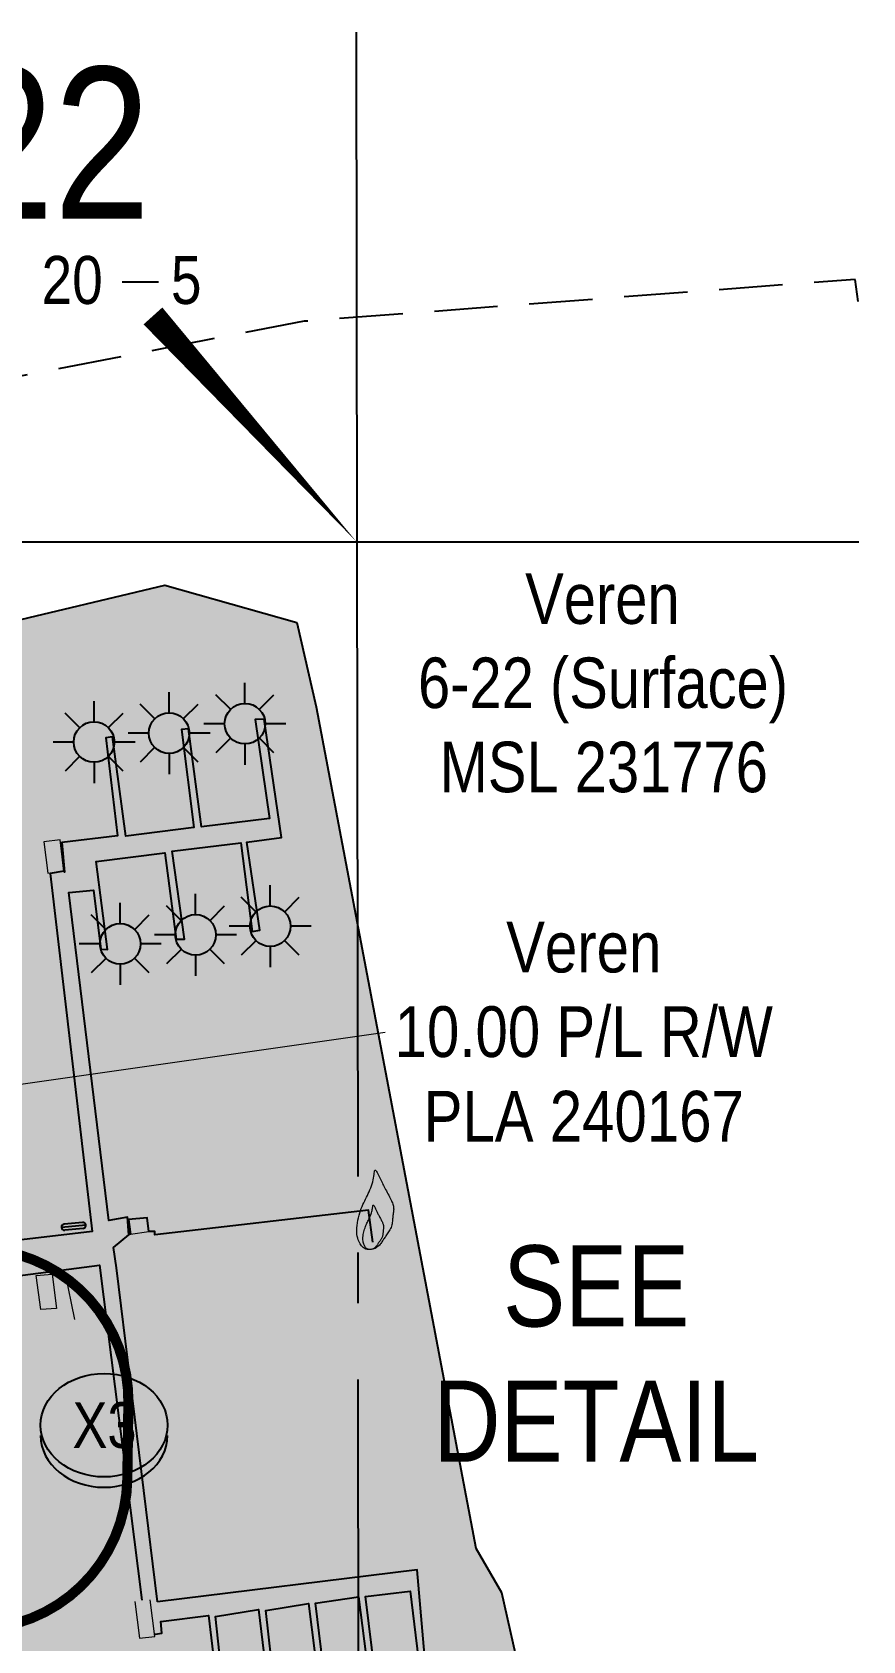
# Model space of a CAD drawing. Extents: x 503563 to 506044, y 6024213 to 6026785.
# Drawn here: x 505532 to 505695.5, y 6025330 to 6025647 of the extents above; entities that cross this region are included whole.
import ezdxf
from ezdxf.enums import TextEntityAlignment as Align

# ---------------------------------------------------------------- set-up
doc = ezdxf.new("R2010")
doc.units = 0
doc.header["$LTSCALE"] = 5
doc.header["$PDSIZE"] = 5
for name, pattern in [('foc-ACCESSROAD', [3.75, 2.5, -1.25]), ('foc-QUARTERLINE', [33, 25, -3, 2, -3]), ('foc-TIELINE', [1.875, 1.25, -0.625])]:
    doc.linetypes.add(name, pattern=pattern)
doc.layers.get('Defpoints').update_dxf_attribs({"color": 9})
for name, color, linetype in [('25', 5, 'Continuous'), ('40', 2, 'Continuous'), ('9', 7, 'Continuous'), ('AS-PIPE-AG', 44, 'Continuous'), ('AS-ROADS', 254, 'Continuous'), ('AS-SYMBOL', 7, 'Continuous'), ('C-WS', 13, 'foc-ACCESSROAD'), ('C-WS-S', 13, 'Continuous'), ('DETAIL-T', 7, 'Continuous'), ('L-SECLBL', 7, 'Continuous'), ('L-SECQ', 8, 'foc-QUARTERLINE'), ('P-BUFFER-CIOOC', 50, 'foc-TIELINE'), ('P-BUFFER-H 30m', 51, 'Continuous'), ('P-CROSSINGS', 250, 'Continuous')]:
    doc.layers.add(name, color=color, linetype=linetype)
for name, color, linetype, lineweight in [('AS-GENERAL', 48, 'Continuous', 18), ('C-RW-T', 13, 'Continuous', 9), ('C-WS-T', 13, 'Continuous', 9)]:
    doc.layers.add(name, color=color, linetype=linetype, lineweight=lineweight)
doc.styles.add('80CG', font='ARIALN.TTF', dxfattribs={"height": 10})
doc.styles.add('80L', font='ARIALN.TTF', dxfattribs={"height": 10})
doc.styles.add('Crossing', font='ARIALN.TTF', dxfattribs={"height": 10})
doc.styles.add('SIMPLEX', font='ARIALN.TTF')
doc.dimstyles.new('Compass 5 000', dxfattribs={"dimscale": 5, "dimtxt": 9, "dimasz": 2, "dimexe": 0.2, "dimexo": 0.0625, "dimgap": 0.5, "dimtad": 0, "dimtih": 1, "dimtoh": 1, "dimzin": 0, "dimdsep": 46, "dimtxsty": '80CG', "dimcen": 0.1, "dimse1": 1, "dimse2": 1, "dimclrd": 256, "dimclrt": 256, "dimaunit": 1, "dimadec": 4, "dimazin": 0, "dimtfac": 0.06, "dimtofl": 0, "dimtmove": 0, "dimatfit": 1, "dimfxl": 0.2, "dimtolj": 1, "dimtzin": 0, "dimlwd": -1, "dimarcsym": 0})

# ---------------------------------------------------------------- blocks, each defined once
blk = doc.blocks.new('*D44')
at = {"layer": 'C-RW-T', "transparency": 16777216}
for p, q in [((505523.1248471807, 6025438.739676327), (505601.5067998692, 6025449.937268693)), ((505493.4210694809, 6025434.496214879), (505483.5215775601, 6025433.081980206))]:
    blk.add_line(p, q, dxfattribs=at)
for points in [[(505522.889141402, 6025440.389591646), (505523.3605529595, 6025437.089761006), (505513.2253552598, 6025437.325441654)], [(505493.1853637022, 6025436.146130199), (505493.6567752598, 6025432.846299558), (505503.320561402, 6025435.91044955)]]:
    blk.add_solid(points, dxfattribs=at)
at = {"layer": 'Defpoints', "color": 0, "transparency": 16777216}
for p in [(505512.896963299, 6025439.624150367), (505502.9921694412, 6025438.209158263), (505513.2253552598, 6025437.325441654)]:
    blk.add_point(p, dxfattribs=at)
at = {"layer": 'C-RW-T', "transparency": 16777216, "insert": (505640.5927480274, 6025449.937268693), "char_height": 10, "attachment_point": 5, "style": '80CG'}
blk.add_mtext('\\A1;Veren\\P10.00 P/L R/W\\PPLA 240167', dxfattribs=at)
blk = doc.blocks.new('xing2')
h = blk.add_hatch(color=50)
h.dxf.hatch_style = 1
edge = h.paths.add_edge_path()
edge.add_ellipse((0, 0), major_axis=(-12.5, 0), ratio=0.8162973455633619, start_angle=0, end_angle=360)
h = blk.add_hatch(color=250)
h.dxf.hatch_style = 1
edge = h.paths.add_edge_path()
edge.add_ellipse((0, -2.047489049626165), major_axis=(-12.5, 0), ratio=0.8162973455633619, start_angle=0, end_angle=180)
edge.add_line((12.5, -2.047489049626165), (12.5, 0))
edge.add_ellipse((0, 0), major_axis=(-12.5, 0), ratio=0.8162973455633619, start_angle=0, end_angle=180, ccw=False)
edge.add_line((-12.5, 0), (-12.5, -2.047489049626165))
at = {"color": 250}
blk.add_ellipse((0, 0), major_axis=(-12.5, 0), ratio=0.8162973455633619, dxfattribs=at)
blk.add_ellipse((0, -2.047489049626165), major_axis=(-12.5, 0), ratio=0.8162973455633619, start_param=0, end_param=3.141592653589793, dxfattribs=at)
at = {"color": 250, "style": 'Crossing'}
blk.add_attdef('CROSSING', text='', height=9, dxfattribs=at).set_placement((0.08916442567715421, 0.0199513138486509), align=Align.MIDDLE_CENTER)
at = {"color": 250, "style": 'Crossing', "flags": 1}
for tag, p in [('OWNER', (0.08916442567715421, -12.49201765665748)), ('DESCRIPTION', (0.08916442567715421, -25.770021277247)), ('LOCATION', (0.08916442567715421, -39.30337514164421)), ('DWG_REF', (0.08916442567715421, -52.83672900604233))]:
    blk.add_attdef(tag, text='', height=9, dxfattribs=at).set_placement(p, align=Align.MIDDLE_CENTER)
blk = doc.blocks.new('FLARE')
at = {"flags": 128}
for points in [[(0.1991047346500636, 0.06580653959008487), (0.158541530239745, 0.04528404772281647), (0.1154110101442711, 0.02809239334783342), (0.07044837495959655, 0.01439724297415523), (0.02438882527440001, 0.004364263112165645), (-0.0220324383208208, -0.001840879727751599), (-0.06808021523374919, -0.004052519036576996), (-0.1130193048747969, -0.002104988303472055), (-0.1561145066516474, 0.00416737898149222), (-0.1967866268050784, 0.01491570518373919), (-0.2350804988927848, 0.03023293608748645), (-0.271196963303737, 0.05019747333381019), (-0.3053368604296338, 0.07488771856242238), (-0.3377010306594457, 0.1043820734157634), (-0.3684903143812335, 0.1387589395321811), (-0.3979055519839676, 0.1780967185518421), (-0.4261475838584374, 0.2224738121176415), (-0.4532766327529316, 0.2719624221381309), (-0.4787904508484644, 0.3266099516031318), (-0.5020461726862777, 0.386457603773124), (-0.5224009328076136, 0.4515465819085875), (-0.5392118657509855, 0.5219180892695476), (-0.5518361060585448, 0.59761332911512), (-0.5596307882697147, 0.6786735047053298), (-0.561953046927556, 0.7651398193006571), (-0.5583674549984607, 0.8568109996513158), (-0.549268339163973, 0.9525158664637274), (-0.5352574645348795, 1.05084076393905), (-0.5169365962219672, 1.150372036271619), (-0.4949074993328395, 1.249696027661685), (-0.469771938976919, 1.347399082306765), (-0.4421316802645379, 1.442067544404381), (-0.4125884883051185, 1.532287758152961), (-0.3816730600156006, 1.617048537029405), (-0.3496318195411732, 1.696948571624034), (-0.3166401228354516, 1.772989021803369), (-0.282873325849323, 1.846171047437565), (-0.2485067845345839, 1.917495808395415), (-0.2137158548457592, 1.987964464545257), (-0.1786758927328265, 2.058578175755883), (-0.1435622541512203, 2.130338101895177), (-0.1086133604248971, 2.204001796141711), (-0.0743198943855532, 2.279352384908634), (-0.04123560424068273, 2.355929387917513), (-0.009914238192777702, 2.433272324891277), (0.01909045555203193, 2.510920715551492), (0.04522472878670669, 2.588414079621543), (0.06793483330829986, 2.665291936823451), (0.08666702090795297, 2.741093806878325), (0.1011373792553059, 2.815119886526645), (0.1121413394976116, 2.885713080577716), (0.1207441686574384, 2.950976970856118), (0.1280111337564449, 3.009015139185976), (0.1350075018162897, 3.05793116739369), (0.1427985398568126, 3.095828637306568), (0.1524495148996721, 3.120811130747825), (0.1650256939665269, 3.130982229542042), (0.1813055314460144, 3.125164360810686), (0.2009202311910485, 3.105055332837765), (0.2232141844219768, 3.073071799205991), (0.2475317823591467, 3.03163041349444), (0.2732174162219962, 2.983147829282643), (0.2996154772317823, 2.930040700151949), (0.3260703566065786, 2.874725679681433), (0.3519264455690063, 2.819619421450625), (0.3767022513939082, 2.766632781867884), (0.4006127455904789, 2.715653428633232), (0.4240470157201344, 2.666063232277338), (0.4473941493515667, 2.617244063328599), (0.4710432340439183, 2.568577792315409), (0.4953833573636075, 2.519446289767529), (0.5208036068752335, 2.469231426211536), (0.5476930701415768, 2.417315072179917), (0.5762833684684665, 2.363290030993994), (0.6061762581184666, 2.307592837160882), (0.6368160290994638, 2.250870957985171), (0.667646971412978, 2.193771860769175), (0.698113375065077, 2.136943012817028), (0.7276595300600093, 2.081031881429226), (0.7557297264038425, 2.026685933911722), (0.7817682540999158, 1.974552637565921), (0.8053028747167446, 1.925111630437186), (0.8261952360658142, 1.878171233540797), (0.8443904575242414, 1.833371938635992), (0.8598336584682329, 1.790354237479733), (0.8724699582717221, 1.748758621829893), (0.8822444763122803, 1.708225583445255), (0.8891023319647502, 1.668395614081419), (0.892988644604884, 1.62890920549853), (0.8939473644113605, 1.589439507574752), (0.89241776477229, 1.549790302674865), (0.8889379498777998, 1.509798031283026), (0.8840460239180175, 1.469299133885215), (0.8782800910821607, 1.428130050966956), (0.872178255561721, 1.386127223013318), (0.8662786215472806, 1.34312709050846), (0.8611192932294216, 1.298966093938361), (0.8570387481440775, 1.253550215659743), (0.853576957221776, 1.207063605502753), (0.8500742647379411, 1.159759955169193), (0.8458710149689068, 1.111892956363135), (0.8403075521910068, 1.063716300785472), (0.8327242206796655, 1.015483680138004), (0.8224613647116712, 0.9674487861229863), (0.8088593285638126, 0.9198653104431287), (0.7914820477299145, 0.8729655498004831), (0.7707878225792228, 0.826896220904473), (0.747458544699839, 0.7817826454624992), (0.7221761056798641, 0.7377501451856006), (0.6956223971083091, 0.6949240417816327), (0.6684793105714562, 0.6534296569616345), (0.6414287376592256, 0.6133923124339162), (0.6151525699569902, 0.5749373299063336), (0.5901731173626104, 0.5381231453129658), (0.5663743629993405, 0.5027406514709583), (0.5434807083011037, 0.4685138554259538), (0.521216554701823, 0.435166764218593), (0.4993063036317835, 0.4024233848922449), (0.4774743565230892, 0.3700077244898239), (0.4554451148123917, 0.3376437900542442), (0.4329429799290665, 0.3050555886261463), (0.4096850775567873, 0.2720894892208889), (0.3853594303791397, 0.239081308733148), (0.3596467853285503, 0.2064892260291344), (0.3322278893383555, 0.174771419975059), (0.3027834893418913, 0.1443860694384966), (0.2709943322734034, 0.115791353284294), (0.2365411650662281, 0.08944545037911666)], [(0.1075728061905465, 0.03681274237123944), (0.08485741172080452, 0.02532014692542361), (0.06070432046726637, 0.01569282047557863), (0.03552524476390317, 0.008023536266591691), (0.00973189694013854, 0.002405067543804762), (-0.01626401067369443, -0.001069812446985452), (-0.04205076574453415, -0.002308330459527497), (-0.06721665594341175, -0.001217713249388908), (-0.0913499689386299, 0.002294812430591264), (-0.1141263562240056, 0.008313875103794999), (-0.1355709245935941, 0.01689152440985708), (-0.1557961446642366, 0.02807166526781657), (-0.1749144870545933, 0.04189820259580301), (-0.1930384223833244, 0.05841504131331021), (-0.2102804212672709, 0.07766608633846772), (-0.226752954325093, 0.09969524258985984), (-0.2425684921745415, 0.1245464149865256), (-0.2577607595553673, 0.1522600365979088), (-0.2720484976889566, 0.1828626530987094), (-0.2850717019182412, 0.2163773383135776), (-0.2964703675856981, 0.2528271660694372), (-0.3058844900342592, 0.292235210191393), (-0.3129540646064015, 0.3346245445054592), (-0.3173190866446021, 0.3800182428358312), (-0.3186195514927022, 0.4284393790094327), (-0.3166116200127362, 0.4797752400054378), (-0.3115161151454231, 0.5333699654202064), (-0.3036700253533127, 0.5884319080068963), (-0.2934103390980454, 0.6441694205127533), (-0.2810740448398974, 0.6997908556913899), (-0.2669981310409639, 0.7545045662927805), (-0.2515195861615211, 0.8075189050673544), (-0.2349753986645737, 0.8580422247664501), (-0.217662758822371, 0.9055082609374949), (-0.1997196641568735, 0.9502522803104512), (-0.1812443140015603, 0.9928349324109149), (-0.1623349076890008, 1.033816866765846), (-0.1430896445531289, 1.073758732902206), (-0.1236067239269687, 1.113221180346045), (-0.103984345144454, 1.152764858624323), (-0.08432070753815424, 1.192950417262182), (-0.06474932705168612, 1.234202086040113), (-0.04554498606921698, 1.276398415750009), (-0.02701778358823503, 1.319281537434563), (-0.009477818601226318, 1.362593582140107), (0.006764809895685175, 1.406076680909791), (0.02140000290728494, 1.449472964788583), (0.03411766143926798, 1.492524564821906), (0.04460768649505553, 1.534973612052454), (0.05271108716942763, 1.576428216655586), (0.05887330490531895, 1.615960405324131), (0.06369088923474919, 1.652508183879945), (0.06776038969019282, 1.685009558144884), (0.0716783558032148, 1.712402533941258), (0.07604133710628957, 1.733625117092288), (0.08144588313007262, 1.747615313419374), (0.08848854340794787, 1.753311128744372), (0.09760525239653361, 1.75005312225494), (0.1085894842535708, 1.738792066589667), (0.1210740980627634, 1.720881287756129), (0.134691952907815, 1.697674111757806), (0.1490759078706105, 1.67052386459909), (0.1638588220357633, 1.640783872285738), (0.1786735544865223, 1.609807460822594), (0.1931529643052272, 1.578947956213142), (0.2070274155666993, 1.549275438046607), (0.220417292316597, 1.520727000235638), (0.2335404835898771, 1.492956490275901), (0.2466148784233155, 1.46561775566488), (0.2598583658509597, 1.43836464389733), (0.2734888349100402, 1.410851002470736), (0.2877241746364234, 1.382730678878943), (0.3027822740659758, 1.353657520621709), (0.3187928411289249, 1.323403497557592), (0.3355328593329432, 1.292213069010813), (0.3526911310818832, 1.260448816672579), (0.3699564587777786, 1.228473322231366), (0.387017644822663, 1.196649167378382), (0.4035634916199342, 1.165338933801195), (0.4192828015725354, 1.134905203191465), (0.4338643770825001, 1.105710557237671), (0.4470437646277787, 1.078023593245689), (0.4587434869831668, 1.051736970983711), (0.4689328109998314, 1.026649365836874), (0.4775810035284849, 1.002559453189406), (0.4846573314184752, 0.979265908425532), (0.4901310615214243, 0.9565674069299348), (0.4939714606862253, 0.9342626240859317), (0.4961477957649549, 0.9121502352800235), (0.4966846788565817, 0.8900472044424532), (0.4958281030585567, 0.8678436496984432), (0.4938794067179515, 0.8454479777192319), (0.4911399281804734, 0.8227685951765125), (0.4879110057922844, 0.7997139087419782), (0.484493977900911, 0.7761923250882319), (0.4811901828525151, 0.7521122508851477), (0.4783009589946232, 0.7273820928062378), (0.4760158537474126, 0.7019492009703754), (0.4740772508303053, 0.6759166992824248), (0.4721157430394669, 0.6494266550953398), (0.4697619231692443, 0.6226211357643479), (0.4666463840130746, 0.5956422086405837), (0.4623997183671236, 0.5686319410779106), (0.4566525190248285, 0.541732400429737), (0.4490353787823551, 0.5150856540490167), (0.4393041015146082, 0.4888217880888988), (0.4277153354305483, 0.4630229639074059), (0.4146509398183298, 0.4377593616600279), (0.4004927739670165, 0.4131011615045281), (0.3856226971670367, 0.3891185435986699), (0.3704225687060898, 0.3658816880993072), (0.3552742478750588, 0.3434607751637486), (0.340559593962098, 0.3219259849483933), (0.3265711005092271, 0.3013100415760164), (0.3132437980657414, 0.2814958450244376), (0.3004233514348016, 0.2623288392396717), (0.2879554254195682, 0.2436544681631858), (0.2756856848200187, 0.22531817574054), (0.2634597944397683, 0.2071654059150205), (0.251123419081523, 0.1890416026312778), (0.2385222235470792, 0.1707922098312338), (0.2254977982183846, 0.152331194164617), (0.2118754357989019, 0.1338466130910092), (0.1974763545704263, 0.1155950467773437), (0.1821217728161173, 0.09783307538691588), (0.1656329088177699, 0.08081727908665925), (0.1478309808589984, 0.06480423803986923), (0.1285372072234168, 0.05005053241302448)]]:
    blk.add_lwpolyline(points, close=True, dxfattribs=at)
blk = doc.blocks.new('GAS')
h = blk.add_hatch(color=255)
h.dxf.hatch_style = 1
edge = h.paths.add_edge_path()
edge.add_arc((0, 0), 0.9, 0, 360)
for p, q in [((0, 0.8077887887338874), (0, 1.615577579286764)), ((-0.5711929310346023, 0.5711929297831376), (-1.142385862069204, 1.142385861385264)), ((0.5711929310309642, 0.5711929297831376), (1.142385862065566, 1.142385861385264)), ((-0.8077887898725749, 0), (-1.615577579628734, 0)), ((1.615577579625096, 0), (0.8077887898689368, 0)), ((-0.5711929310346023, -0.5711929316021271), (-1.142385862069204, -1.142385863204253)), ((1.142385862065566, -1.142385863204253), (0.5711929310309642, -0.5711929316021271)), ((0, -0.8077887905528768), (0, -1.615577581105753))]:
    blk.add_line(p, q)
blk.add_circle((0, 0), 0.8000000000000003)
blk = doc.blocks.new('*U57')
at = {"color": 48}
for p, q in [((4.164923117136867, 0.9985399447710686), (0.5405399442048231, 0.6540768828808323)), ((4.278460055812872, -0.1960768823145836), (0.6540768828808288, -0.5405399442048293))]:
    blk.add_line(p, q, dxfattribs=at)
for centre, start, end in [((0.5973084135428266, 0.0567684693380015), 95.42911022327583, 275.4291102232756), ((4.221691586474868, 0.4012315312282427), 275.4291102232726, 455.4291102232726)]:
    blk.add_arc(centre, 0.6000000000000227, start, end, dxfattribs=at)
at = {"layer": 'Defpoints'}
blk.add_line((4.819000000017695, 0.4580000005662442), (0, 0), dxfattribs=at)

msp = doc.modelspace()

# ---------------------------------------------------------------- hatches: boundary and pattern name
at = {"layer": 'AS-ROADS'}
h = msp.add_hatch(color=256, dxfattribs=at)
h.dxf.hatch_style = 1
h.paths.add_polyline_path([(505619.337, 6025348.216999996), (505624.383, 6025339.478999996), (505628.292, 6025322.284999995), (505645.174, 6025311.151999995), (505636.624, 6025299.900999995), (505614.259, 6025288.992999996), (505578.832, 6025269.408999994), (505550.411, 6025288.821999996), (505521.539, 6025330.430999994), (505481.805, 6025383.512999996), (505466.072, 6025412.726999996), (505466.869, 6025427.604999997), (505514.624, 6025444.064999997), (505520.919, 6025471.414999996), (505525.507, 6025530.214999995), (505558.0919999998, 6025537.990999997), (505584.1099999998, 6025530.655999996), (505587.899, 6025514.009999996)])
at = {"layer": 'P-BUFFER-H 30m'}
h = msp.add_hatch(color=256, dxfattribs=at)
h.dxf.hatch_style = 1
h.paths.add_polyline_path([(505521.3591761282, 6025407.239152513), (505410.4810276742, 6025408.789654074), (505409.9828837829, 6025412.417126185, 0.3708022854568631), (505380.696977685, 6025438.318864972), (505314.0860462034, 6025439.250341145, 0.4142135623761161), (505283.6857869692, 6025409.688580806), (505283.4761621825, 6025394.698071413, 0.4142135623768862), (505313.0379225212, 6025364.297812179), (505340.9811888404, 6025363.907058197), (505341.4793321122, 6025360.279590597, 0.3708022854591106), (505370.7652382102, 6025334.377851811), (505520.3110525084, 6025332.286628047, 0.4142135623728325), (505550.7113117424, 6025361.848388387), (505550.9209364664, 6025376.838893279, 0.4142135623747223)])
h.paths.add_polyline_path([(505520.9399266804, 6025377.258142727), (505520.7303019564, 6025362.267637834), (505371.1844876581, 6025364.358861597), (505367.1788821844, 6025393.527586516), (505313.4571719686, 6025394.278821963), (505313.6667967554, 6025409.269331359), (505380.277728237, 6025408.337855186), (505384.2833343301, 6025379.169125757)], flags=16)

# ---------------------------------------------------------------- linework, layer by layer
at = {"layer": '9'}
msp.add_line((505556.8514707474, 6025597.684859369), (505549.679772652, 6025597.684636323), dxfattribs=at)
at = {"layer": 'AS-GENERAL', "flags": 128}
for points in [[(505538.241, 6025481.612000003), (505537.462, 6025487.815), (505534.289, 6025487.45), (505535.067, 6025481.238)], [(505554.942, 6025410.642), (505554.641, 6025413.33), (505550.92, 6025412.992000001), (505551.3469999999, 6025410.109000001)], [(505533.7019999998, 6025395.246), (505532.7679999998, 6025401.926), (505535.923, 6025402.212), (505536.7849999998, 6025395.458000001)]]:
    msp.add_lwpolyline(points, close=True, dxfattribs=at)
for points in [[(505540.4, 6025393.254), (505538.4529999998, 6025402.581000001), (505544.31, 6025396.481)], [(505552.204, 6025337.712000001), (505553.082, 6025330.477000001), (505556.1269999998, 6025330.811), (505555.195, 6025338.051000003)]]:
    msp.add_lwpolyline(points, dxfattribs=at)
at = {"layer": 'AS-PIPE-AG', "flags": 128}
for points in [[(505599.0569999998, 6025408.51), (505598.202, 6025414.848000001), (505556.1109999998, 6025409.981), (505556.157, 6025410.613), (505556.1139999998, 6025410.639), (505554.942, 6025410.642), (505554.641, 6025413.33), (505550.92, 6025412.992000001), (505551.3469999999, 6025410.109000001), (505551.0339999998, 6025409.94), (505550.774, 6025413.465), (505547.051, 6025412.794), (505539.194, 6025477.452), (505544.0369999998, 6025477.888000001), (505545.503, 6025466.295), (505546.8099999998, 6025466.232), (505544.587, 6025483.523), (505558.103, 6025485.217000001), (505560.314, 6025468.263), (505561.9729999998, 6025468.262), (505559.5329999998, 6025485.593), (505573.0609999998, 6025487.219), (505575.326, 6025469.741), (505576.838, 6025469.977), (505574.226, 6025487.359), (505581.086, 6025488.273000001), (505577.642, 6025511.563000001), (505575.881, 6025511.542), (505578.693, 6025492.009), (505565.34, 6025490.37), (505562.738, 6025509.713), (505561.399, 6025509.58), (505563.801, 6025490.212), (505550.406, 6025488.526), (505547.7859999998, 6025508.137), (505546.463, 6025507.885000001), (505548.7749999998, 6025488.57), (505537.794, 6025487.262), (505538.331, 6025481.467000001), (505538.241, 6025481.612000003), (505535.485, 6025481.195), (505543.76, 6025410.616), (505504.699, 6025406.01)], [(505556.6279999999, 6025337.612000001), (505548.5809999998, 6025403.47), (505547.979, 6025407.479000003), (505551.0339999998, 6025409.94)], [(505515.487, 6025400.11), (505545.234, 6025403.958), (505553.582, 6025337.96)], [(505609.493, 6025324.331000001), (505607.774, 6025343.976), (505556.6279999999, 6025337.612000001)], [(505579.65, 6025321.366), (505577.9959999998, 6025335.919), (505586.371, 6025337.287), (505588.856, 6025317.621000001)], [(505589.602, 6025322.313000003), (505587.7749999998, 6025337.380000001), (505596.253, 6025338.633), (505598.764, 6025318.562000001)], [(505599.492, 6025323.224), (505597.632, 6025338.685), (505606.389, 6025339.759), (505608.871, 6025319.707)], [(505556.186, 6025331.258000001), (505557.5229999998, 6025331.469), (505557.307, 6025333.756), (505566.723, 6025334.952), (505569.014, 6025315.669000001)], [(505569.643, 6025320.144), (505568.085, 6025334.781), (505576.536, 6025336.102), (505578.913, 6025316.606)]]:
    msp.add_lwpolyline(points, dxfattribs=at)
at = {"layer": 'AS-ROADS', "flags": 128}
msp.add_lwpolyline([(505619.337, 6025348.217000003), (505624.383, 6025339.479), (505628.292, 6025322.285), (505645.174, 6025311.152), (505636.624, 6025299.901), (505614.259, 6025288.993000001), (505578.832, 6025269.409), (505550.411, 6025288.822000001), (505521.539, 6025330.431), (505481.805, 6025383.513), (505466.072, 6025412.727), (505466.869, 6025427.605000001), (505514.624, 6025444.065000001), (505520.919, 6025471.415), (505525.507, 6025530.215), (505558.0919999998, 6025537.991000001), (505584.1099999998, 6025530.656), (505587.899, 6025514.01)], close=True, dxfattribs=at)
at = {"layer": 'C-WS', "flags": 128}
msp.add_lwpolyline([(505694.6563909376, 6025593.893723019), (505694.0373084334, 6025598.244664688), (505585.556769576, 6025590.004403845), (505388.69366063, 6025552.000619444), (505432.3465373222, 6025213.896992683), (505695.5446028924, 6025240.932393924)], dxfattribs=at)
at = {"layer": 'L-SECLBL', "flags": 128}
msp.add_lwpolyline([(505595.9194787887, 6025546.478482665, 0, 4.975899049001965, 0), (505555.7538604984, 6025591.061261616, 0, 0, 0)], format="xyseb", dxfattribs=at)
at = {"layer": 'L-SECQ'}
for p, q in [((505595.7938107623, 6025646.979064878), (505595.9194787887, 6025546.478482665)), ((505595.9194787887, 6025546.478482665), (505460.6659441649, 6025546.515165026)), ((505694.7757768127, 6025546.451671665), (505595.9194787887, 6025546.478482665)), ((505595.9194787887, 6025546.478482665), (505596.9243101645, 6024742.883955182))]:
    msp.add_line(p, q, dxfattribs=at)
at = {"layer": 'P-BUFFER-CIOOC', "ltscale": 2, "const_width": 1.997779975616411, "flags": 128}
msp.add_lwpolyline([(505550.7113117424, 6025361.848388391), (505550.9209364664, 6025376.838893284, 0.4142135623731288), (505521.3591761283, 6025407.239152518), (505410.4810276742, 6025408.78965408), (505409.9828837828, 6025412.41712619, 0.3708022854537655), (505380.696977685, 6025438.318864977), (505314.0860462034, 6025439.25034115, 0.4142135623686783), (505283.6857869692, 6025409.688580812), (505283.4761621825, 6025394.698071416, 0.4142135623650307), (505313.0379225208, 6025364.297812183), (505340.9811888404, 6025363.907058201), (505341.4793321123, 6025360.279590602, 0.3708022854548557), (505370.7652382102, 6025334.377851816), (505520.3110525084, 6025332.286628053, 0.4142135623675262)], format="xyb", close=True, dxfattribs=at)
at = {"layer": 'P-BUFFER-H 30m', "flags": 128}
msp.add_lwpolyline([(505550.7113117424, 6025361.848388391), (505550.9209364664, 6025376.838893284, 0.4142135623731288), (505521.3591761283, 6025407.239152518), (505410.4810276742, 6025408.78965408), (505409.9828837828, 6025412.41712619, 0.3708022854537655), (505380.696977685, 6025438.318864977), (505314.0860462034, 6025439.25034115, 0.4142135623686783), (505283.6857869692, 6025409.688580812), (505283.4761621825, 6025394.698071416, 0.4142135623650307), (505313.0379225208, 6025364.297812183), (505340.9811888404, 6025363.907058201), (505341.4793321123, 6025360.279590602, 0.3708022854548557), (505370.7652382102, 6025334.377851816), (505520.3110525084, 6025332.286628053, 0.4142135623675262)], format="xyb", close=True, dxfattribs=at)

# ---------------------------------------------------------------- block references
at = {"layer": 'AS-GENERAL', "xscale": 4.999999999999996, "yscale": 4.999999999999996, "zscale": 4.999999999999996}
msp.add_blockref('FLARE', (505598.694, 6025407.075), dxfattribs=at)
at = {"layer": 'AS-SYMBOL'}
msp.add_blockref('*U57', (505537.736, 6025411.418), dxfattribs=at)
at = {"layer": 'C-WS-S', "xscale": 4.999999999999996, "yscale": 4.999999999999996, "zscale": 4.999999999999996}
for p in [(505573.877, 6025510.699), (505544.156, 6025507.086), (505558.938, 6025508.842), (505564.1579999998, 6025469.086), (505578.8619999998, 6025470.787), (505549.316, 6025467.31)]:
    msp.add_blockref('GAS', p, dxfattribs=at)
at = {"layer": 'P-CROSSINGS', "color": 6, "xscale": 0.9994646999999999, "yscale": 0.9994646999999999, "zscale": 0.9994646999999999}
msp.add_blockref('xing2', (505546.1355545072, 6025372.453826888), dxfattribs=at).add_auto_attribs({'CROSSING': 'X3'})

# ---------------------------------------------------------------- texts
at = {"layer": '25', "style": '80L'}
msp.add_text('20', height=9.454208193103788, rotation=0.00178195444536218, dxfattribs=at).set_placement((505539.8516083064, 6025598.143702153), align=Align.MIDDLE_CENTER)
msp.add_text('5', height=9.454208193103788, rotation=0.00178195444536218, dxfattribs=at).set_placement((505559.3030224101, 6025598.144307111), align=Align.MIDDLE_LEFT)
at = {"layer": '40', "style": 'SIMPLEX'}
msp.add_text('22', height=29.8553942940118, rotation=0.00178195444536218, dxfattribs=at).set_placement((505536.2460966877, 6025625.380120453), align=Align.MIDDLE)
at = {"layer": 'DETAIL-T', "color": 3, "insert": (505643.0447394351, 6025386.572532446), "char_height": 15.99143519999999, "width": 63.6020610936098, "attachment_point": 5, "style": '80CG'}
msp.add_mtext('SEE\\PDETAIL', dxfattribs=at)

# ---------------------------------------------------------------- dimensions: what is measured, and where the dimension line sits
at = {"layer": 'C-RW-T', "color": 6}
dim = msp.add_linear_dim(base=(505513.2253552598, 6025437.325441654), p1=(505502.9921694412, 6025438.209158263), p2=(505512.8969632991, 6025439.624150367), angle=8.130224538071834, text='Veren\\P10.00 P/L R/W\\PPLA 240167', dimstyle='Compass 5 000', dxfattribs=at)
dim.commit()
dim.dimension.update_dxf_attribs({"geometry": '*D44', "text_midpoint": (505640.5927480274, 6025449.937268693), "dimtype": 161})

# ---------------------------------------------------------------- next in the draw order: texts
at = {"layer": 'C-WS-T', "insert": (505602.8740461777, 6025540.32418637), "char_height": 9.95179809800392, "attachment_point": 1, "rotation": 0.001781954458915, "style": '80L', "bg_fill": 2}
msp.add_mtext_dynamic_manual_height_columns('\\pi26.18472;Veren\\P\\pi5.08297;6-22 (Surface)\\P\\pi9.3359;MSL 231776', width=81.93292688466761, gutter_width=49.97323500000016, heights=[0], dxfattribs=at)

doc.saveas('drawing.dxf')
